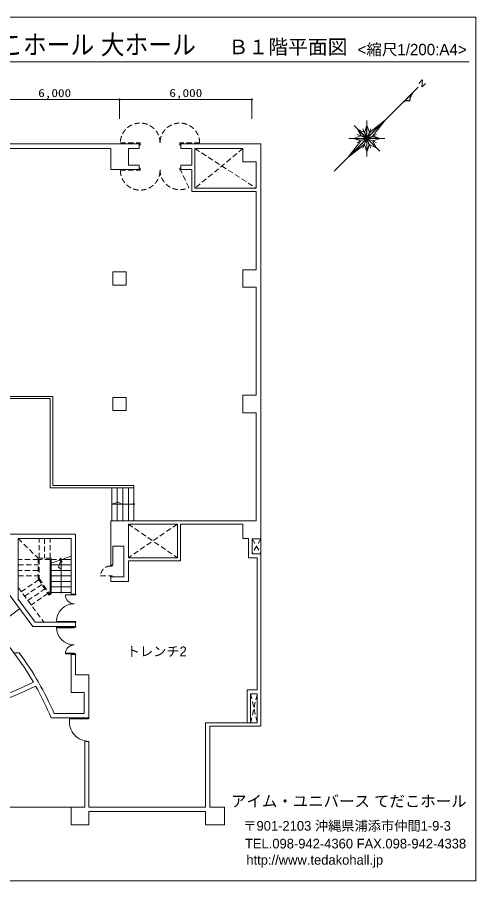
# Model space of a CAD drawing. Units: millimetres, scale not verified, with parts at other scales. Extents: x -74784 to -18784, y -38641 to 559.
# Drawn here: x -39596 to -18784, y -38641 to 559 of the extents above; entities that cross this region are included whole.
import ezdxf
from ezdxf.enums import TextEntityAlignment as Align

# ---------------------------------------------------------------- set-up
doc = ezdxf.new("R2010")
doc.units = ezdxf.units.MM
doc.header["$LTSCALE"] = 200
doc.linetypes.add('CHAIN1', pattern=[8, 5, -1, 1, -1])
doc.linetypes.add('DASHED1', pattern=[1.8, 1.2, -0.6])
for name, color, linetype, lineweight in [('1-0_155', 7, 'DASHED1', 9), ('1-8', 7, 'Continuous', 9), ('1-9', 4, 'Continuous', 9), ('F-1', 7, 'Continuous', 9)]:
    doc.layers.add(name, color=color, linetype=linetype, lineweight=lineweight)
doc.layers.add('1-A', color=7, linetype='Continuous')
doc.styles.add('HG創英角ｺﾞｼｯｸUB', font='')
doc.styles.add('HG明朝B', font='')
doc.styles.add('ＭＳ ゴシック', font='')
doc.styles.get('HG創英角ｺﾞｼｯｸUB').set_extended_font_data('HG創英角ｺﾞｼｯｸUB')
doc.styles.get('HG明朝B').set_extended_font_data('HG明朝B')
doc.styles.get('ＭＳ ゴシック').set_extended_font_data('MS Gothic')

msp = doc.modelspace()

# ---------------------------------------------------------------- linework, layer by layer
at = {"layer": '1-0_155'}
for p, q in [((-31528.4, -5401), (-28753, -7199.8)), ((-29353.4, -5401), (-31528.4, -7199.8)), ((-34553.4, -22451), (-32328.4, -23976)), ((-32328.4, -22451), (-34553.4, -23976)), ((-28933.4, -23121), (-28533.4, -23806)), ((-28533.4, -23121), (-28933.4, -23806)), ((-35813.4, -24806.2), (-35363.4, -24806.2)), ((-29003.4, -30151), (-28703.4, -31476)), ((-29003.4, -31476), (-28703.4, -30151))]:
    msp.add_line(p, q, dxfattribs=at)
msp.add_arc((-35363.4, -24806.2), 450, 90, 180, dxfattribs=at)
at = {"layer": '1-8'}
for p, q in [((-65990.9, -5181), (-34065.9, -5181)), ((-34065.9, -5401), (-34065.9, -5181)), ((-34050.9, -5146), (-34050.9, -5246)), ((-34050.9, -5146), (-34015.9, -5146)), ((-34050.9, -5246), (-34015.9, -5246)), ((-34015.9, -5246), (-34015.9, -5146)), ((-32215.9, -5246), (-32215.9, -5146)), ((-32180.9, -5146), (-32215.9, -5146)), ((-31678.4, -5401), (-32165.9, -5401)), ((-31528.4, -5401), (-31528.4, -7199.8)), ((-29353.4, -5181), (-28533.4, -5181)), ((-28753, -7199.8), (-28753, -6001.7)), ((-34050.9, -6389.5), (-34015.9, -6389.5)), ((-31528.4, -7199.8), (-28753, -7199.8)), ((-35303.4, -20801), (-35303.4, -22301)), ((-35053.4, -22301), (-35053.4, -20801)), ((-34803.4, -20801), (-34803.4, -22301)), ((-34553.4, -22301), (-34553.4, -20801)), ((-35303.4, -21551), (-34303.4, -21551)), ((-34553.4, -22451), (-32328.4, -22451)), ((-34553.4, -23976), (-34553.4, -22451)), ((-32328.4, -22451), (-32328.4, -23976)), ((-34753.4, -23451), (-35253.4, -23451)), ((-37570.8, -24060.3), (-37153.4, -23912)), ((-38053.4, -24231.7), (-37645.7, -24086.9)), ((-38053.4, -24231.7), (-38053.4, -25593.9)), ((-37153.4, -24301), (-38053.4, -24301)), ((-37603.4, -24071.9), (-37603.4, -25551)), ((-37544.7, -24051), (-37153.4, -24051)), ((-32328.4, -23976), (-34553.4, -23976)), ((-37153.4, -24551), (-38053.4, -24551)), ((-35363.4, -24321.2), (-35363.4, -24356.2)), ((-37153.4, -24801), (-38053.4, -24801)), ((-37153.4, -25051), (-38053.4, -25051)), ((-35363.4, -24806.2), (-35293.4, -24806.2)), ((-37153.4, -25301), (-38053.4, -25301)), ((-37153.4, -25551), (-38053.4, -25551)), ((-37413.4, -25666), (-36943.4, -25666)), ((-37013.4, -25631), (-37013.4, -25666)), ((-39489, -26297.5), (-40618.3, -27134.1)), ((-37813.4, -26866), (-36943.4, -26866)), ((-37013.4, -26901), (-37013.4, -26866)), ((-36953.4, -27101), (-36953.4, -26901)), ((-36943.4, -26866), (-36943.4, -26901)), ((-37234.6, -31296.3), (-36360.2, -31296.3)), ((-37229.9, -31296.3), (-37229.9, -31358.8)), ((-36535.7, -31251), (-36535.7, -31296.3)), ((-36353.4, -31296.3), (-36353.4, -31251)), ((-36535.7, -32314.7), (-36535.7, -35303.8)), ((-36353.4, -32314.7), (-36535.7, -32314.7)), ((-36353.4, -35301), (-36353.4, -32314.7)), ((-36535.7, -35301), (-63953.4, -35301)), ((-37153.4, -36101), (-37153.4, -35301)), ((-31053.4, -35301), (-36353.4, -35301)), ((-36353.4, -35501), (-36353.4, -36101)), ((-36353.4, -36101), (-37153.4, -36101))]:
    msp.add_line(p, q, dxfattribs=at)
at = {"layer": '1-8', "linetype": 'DASHED1'}
for p, q in [((-34915.9, -5146), (-34050.9, -5146)), ((-31315.9, -5146), (-32180.9, -5146)), ((-34915.9, -6389.5), (-34050.9, -6389.5)), ((-31812.6, -7174.1), (-32180.9, -6384.4)), ((-28753.4, -8174.8), (-28753.4, -8501)), ((-38603.4, -24001), (-38603.4, -23101)), ((-38353.4, -23101), (-38353.4, -24001)), ((-38103.4, -24001), (-38103.4, -23101)), ((-38653.4, -24051), (-39553.4, -24051)), ((-39553.4, -24301), (-38653.4, -24301)), ((-38053.4, -24001), (-38653.4, -24001)), ((-38053.4, -24001), (-38053.4, -24231.7)), ((-38053.4, -24051), (-37544.7, -24051)), ((-38653.4, -24551), (-39553.4, -24551)), ((-39553.4, -24801), (-38653.4, -24801)), ((-39413, -25522.4), (-38625.1, -24982.1)), ((-39553.4, -25333.8), (-38371, -26921.3)), ((-38483.7, -25188.3), (-39263.5, -25723)), ((-39114, -25923.7), (-38342.3, -25394.5)), ((-38201, -25600.7), (-38964.6, -26124.3))]:
    msp.add_line(p, q, dxfattribs=at)
at = {"layer": '1-8'}
for points in [[(-40553.4, -5401), (-35353.4, -5401), (-35353.4, -6351), (-34065.9, -6351), (-34065.9, -6154.5), (-34553.4, -6154.5), (-34553.4, -5401), (-34065.9, -5401)], [(-32180.9, -5146), (-32180.9, -5246), (-32215.9, -5246)], [(-32165.9, -5401), (-32165.9, -5181), (-29353.4, -5181)], [(-28753, -7349.8), (-31678.4, -7349.8), (-31678.4, -6354.5), (-32165.9, -6354.5), (-32165.9, -6154.5), (-31678.4, -6154.5), (-31678.4, -5401)], [(-29353.4, -6001), (-29353.4, -5401), (-31528.4, -5401)], [(-28533.4, -5181), (-28533.4, -31626), (-30853.4, -31626)], [(-29353.4, -6001), (-28753.4, -6001), (-28753.4, -7199.8)], [(-34050.9, -6389.5), (-34050.9, -6289.5), (-34015.9, -6289.5), (-34015.9, -6389.5)], [(-35353.4, -24321.2), (-35353.4, -22301), (-28753.4, -22301), (-28753.4, -17401), (-29353.4, -17401), (-29353.4, -16601), (-28753.4, -16601), (-28753.4, -11701), (-29353.4, -11701), (-29353.4, -10901), (-28753.4, -10901), (-28753.4, -7349.8)], [(-34303.4, -22301), (-34303.4, -20701), (-37986.8, -20701), (-37986.8, -16651), (-45228.4, -16651)], [(-40653.4, -16751), (-38103.4, -16751), (-38103.4, -20801), (-34303.4, -20801)], [(-34853.9, -21551), (-35017.1, -21450.2), (-35303.4, -21551)], [(-36943.4, -26901), (-38777.8, -26901), (-39553.4, -25859.7), (-39553.4, -23101), (-37153.4, -23101), (-37153.4, -25626.1), (-36953.4, -25626.1), (-36953.4, -22901), (-40553.4, -22901), (-40553.4, -22301), (-42403.4, -22301)], [(-63563.4, -27101), (-61613, -27101), (-58353.4, -22701), (-58353.4, -22501), (-42153.4, -22501), (-42153.4, -22701), (-38893.8, -27101), (-36943.4, -27101), (-36943.4, -27136), (-37813.4, -27136)], [(-29153.4, -31476), (-29153.4, -29976), (-28703.4, -29976), (-28703.4, -23976), (-29103.4, -23976), (-29103.4, -23101), (-29353.4, -23101), (-29353.4, -22451), (-32178.4, -22451), (-32178.4, -24126), (-34553.4, -24126), (-34553.4, -25051), (-35353.4, -25051), (-35353.4, -24851), (-34753.4, -24851), (-34753.4, -23451)], [(-28533.4, -23121), (-28933.4, -23121), (-28933.4, -23806), (-28533.4, -23806)], [(-35253.4, -23451), (-35253.4, -24321.2), (-35363.4, -24321.2)], [(-38053.4, -25593.9), (-38103.4, -25593.9), (-38103.4, -24249.5)], [(-37603.4, -24071.9), (-37723.1, -24404.9), (-37603.4, -24502.3)], [(-37570.8, -24060.3), (-37648.9, -23991.8), (-37560.8, -24160.4), (-37645.7, -24086.9)], [(-35363.4, -24356.2), (-35293.4, -24356.2), (-35293.4, -24321.2)], [(-35293.4, -24806.2), (-35293.4, -24841.2), (-35363.4, -24841.2), (-35363.4, -24806.2)], [(-42015.2, -25248.6), (-39753.9, -28301), (-39503.5, -28301)], [(-36943.4, -25666), (-36943.4, -25631), (-37013.4, -25631)], [(-37813.4, -27166), (-37013.4, -27166), (-37013.4, -27101)], [(-37924.7, -31051), (-36553.4, -31051), (-36553.4, -30101), (-37153.4, -30101), (-37153.4, -28375.9), (-36953.4, -28375.9), (-36953.4, -29301), (-36353.4, -29301), (-36353.4, -31251), (-38057.6, -31251)], [(-28703.4, -30151), (-28703.4, -31476), (-31053.4, -31476), (-31053.4, -35301)], [(-28703.4, -30151), (-29003.4, -30151), (-29003.4, -31476)], [(-30853.4, -31626), (-30853.4, -35301), (-30193.4, -35301), (-30193.4, -36101), (-31053.4, -36101), (-31053.4, -35501), (-36353.4, -35501)]]:
    msp.add_lwpolyline(points, dxfattribs=at)
for points in [[(-32180.9, -6289.5), (-32215.9, -6289.5), (-32215.9, -6389.5), (-32180.9, -6389.5)], [(-34653.4, -11601), (-35253.4, -11601), (-35253.4, -11001), (-34653.4, -11001)], [(-34653.4, -17301), (-35253.4, -17301), (-35253.4, -16701), (-34653.4, -16701)], [(-37413.4, -28306), (-37013.4, -28306), (-37013.4, -28371), (-36943.4, -28371), (-36943.4, -28336), (-37413.4, -28336)]]:
    msp.add_lwpolyline(points, close=True, dxfattribs=at)
at = {"layer": '1-8', "linetype": 'DASHED1'}
for points in [[(-39553.4, -23101), (-38653.4, -24001), (-38653.4, -24940.9), (-38144.6, -25682.8), (-38053.4, -25620.3), (-38053.4, -25593.9)], [(-38103.4, -24249.5), (-38103.4, -24051), (-38603.4, -24051), (-38603.4, -24925.4), (-38131.7, -25613.3), (-38103.4, -25593.9)]]:
    msp.add_lwpolyline(points, dxfattribs=at)
at = {"layer": '1-8'}
for centre in [(-34303.4, -21551), (-37603.4, -25551)]:
    msp.add_circle(centre, 25, dxfattribs=at)
at = {"layer": '1-8', "linetype": 'DASHED1'}
for centre, start, end in [((-34015.9, -5146), 0, 180), ((-32215.9, -5146), 0, 180), ((-34015.9, -6389.5), 180.97102, 0), ((-32215.9, -6369.5), 180, 296.61931)]:
    msp.add_arc(centre, 900, start, end, dxfattribs=at)
at = {"layer": '1-8'}
for centre, radius, start, end in [((-37013.4, -25666), 400, 180, 270), ((-37013.4, -26866), 800, 90, 180), ((-37013.4, -27136), 800, 180, 270), ((-37013.4, -28336), 400, 90, 180), ((-50253.4, -36301), 13200, 30.3671, 37.3052), ((-50253.4, -36301), 13400, 23.06599, 36.6564), ((-50235.6, -6083.6), 26146.5, 244.15336, 295.7793), ((-50253.4, -5729.9), 26678.5, 244.48486, 295.51514), ((-50253.4, -36301), 13200, 22.49332, 29.4732), ((-36331.6, -31414.9), 900, 176.42367, 268.61541)]:
    msp.add_arc(centre, radius, start, end, dxfattribs=at)
at = {"layer": '1-9'}
msp.add_line((-71553.4, -3182.4), (-28953.4, -3174.1), dxfattribs=at)
at = {"layer": '1-9', "linetype": 'CHAIN1'}
for p, q in [((-34953.4, -3182.4), (-34953.4, -4059.4)), ((-28953.4, -3182.4), (-28953.4, -4059.4))]:
    msp.add_line(p, q, dxfattribs=at)
at = {"layer": '1-9'}
for centre in [(-34953.4, -3174.1), (-28953.4, -3174.1)]:
    msp.add_circle(centre, 30, dxfattribs=at)
at = {"layer": 'F-1'}
for p, q in [((-18783.9, -38641.4), (-18783.9, 558.6)), ((-42693.3, -1465), (-19087.5, -1465)), ((-21219, -2288.1), (-21371.8, -2440.8)), ((-21235.4, -2579.4), (-21203.8, -2303.3)), ((-21203.8, -2303.3), (-21219, -2288.1)), ((-21392.2, -2609.7), (-25210.5, -6428.1)), ((-21220.1, -2594.6), (-21235.4, -2579.4)), ((-21066.3, -2440.8), (-21220.1, -2594.6)), ((-21649, -2883.5), (-22037.2, -3271.7)), ((-23725.6, -4120.5), (-23725.6, -5768.4)), ((-22953.8, -4154.3), (-23713.6, -4914.2)), ((-23620.1, -4688.4), (-22945.8, -4163.3)), ((-23610.8, -4666), (-22877.1, -4094.6)), ((-23448.5, -4828.3), (-22877.1, -4094.6)), ((-24308.3, -4360.5), (-23143, -5525.8)), ((-24149.9, -4518.9), (-24002.8, -4828.3)), ((-24149.9, -4518.9), (-23840.4, -4666)), ((-23754.6, -4931.1), (-24134.5, -4551.2)), ((-24124.5, -4544.2), (-23986.2, -4835.2)), ((-23541.9, -4499.7), (-23909.3, -5386.6)), ((-23541.9, -5386.6), (-23909.3, -4499.7)), ((-23840.4, -4666), (-23725.6, -4343.1)), ((-23725.6, -4911.8), (-23834.4, -4649.1)), ((-23833.6, -4682.5), (-23725.6, -4379)), ((-23737.6, -4914.2), (-23737.6, -4376.9)), ((-23725.6, -4343.1), (-23610.8, -4666)), ((-23703.4, -4921), (-23591.6, -4651)), ((-24002.8, -5057.9), (-24574.1, -5791.7)), ((-24550.9, -4943.1), (-22902.9, -4943.1)), ((-23737.6, -4972.1), (-24497.4, -5731.9)), ((-24002.8, -4828.3), (-24325.6, -4943.1)), ((-24325.6, -4943.1), (-24002.8, -5057.9)), ((-23754.6, -4955.1), (-24293, -4955.1)), ((-24289.8, -4943.1), (-23986.2, -5051.1)), ((-24254.9, -4955.1), (-24254.9, -4955.6)), ((-23282.1, -4759.4), (-24169.1, -5126.8)), ((-24169.1, -4759.5), (-23282.1, -5126.8)), ((-23747.8, -4921), (-24010.5, -4812.2)), ((-23725.6, -4974.5), (-23616.8, -5237.2)), ((-23702, -4965.9), (-23446.5, -5071.7)), ((-23696.6, -4931.1), (-23159.3, -4931.1)), ((-23696.6, -4955.1), (-23326.7, -5325)), ((-23694.2, -4943.1), (-23431.6, -4834.3)), ((-23161.4, -4943.1), (-23465, -4835.2)), ((-23326.7, -5342.1), (-23461.3, -5058.8)), ((-23125.6, -4943.1), (-23448.5, -4828.3)), ((-23448.4, -5057.9), (-23125.6, -4943.1)), ((-23301.3, -5367.4), (-23448.4, -5057.9)), ((-23840.4, -5220.3), (-24574.1, -5791.7)), ((-23831.1, -5197.8), (-24505.4, -5722.9)), ((-23725.6, -5543.1), (-23840.4, -5220.3)), ((-23617.7, -5203.8), (-23725.6, -5507.3)), ((-24566.9, -5784.4), (-24566.9, -5786)), ((-74783.9, -38641.4), (-18783.9, -38641.4))]:
    msp.add_line(p, q, dxfattribs=at)
for points in [[(-18783.9, 558.6), (-74783.9, 558.6), (-74783.9, -38641.4)], [(-23301.3, -5367.4), (-23610.8, -5220.3), (-23725.6, -5543.1)]]:
    msp.add_lwpolyline(points, dxfattribs=at)
for centre, radius, start, end in [((-20991.6, -3313), 797.2, 146.75417, 175.11395), ((-20991.6, -3313), 785.2, 141.28344, 175.11395), ((-21876.6, -3557.1), 327.5, 71.74773, 136.3252), ((-21876.6, -3557.1), 339.5, 71.74773, 119.66453)]:
    msp.add_arc(centre, radius, start, end, dxfattribs=at)

# ---------------------------------------------------------------- texts
at = {"layer": '1-9', "style": 'ＭＳ ゴシック', "width": 1.2}
for p in [(-38645.1, -3175.5), (-32692.9, -3173.4)]:
    msp.add_text('6,000', height=366.6, dxfattribs=at).set_placement(p, align=Align.BOTTOM_LEFT)
at = {"layer": '1-A', "style": 'HG創英角ｺﾞｼｯｸUB'}
msp.add_text('トレンチ2', height=439.9, dxfattribs=at).set_placement((-34626.5, -28581.9), align=Align.BOTTOM_LEFT)
at = {"layer": 'F-1', "style": 'HG創英角ｺﾞｼｯｸUB', "width": 0.9}
msp.add_text('てだこホール 大ホール', height=879.8, dxfattribs=at).set_placement((-42580.5, -1389.1), align=Align.BOTTOM_LEFT)
at = {"layer": 'F-1'}
for s, height, style, p in [('Ｂ１階平面図', 659.8, 'HG創英角ｺﾞｼｯｸUB', (-30004.8, -1316.4)), ('<縮尺1/200:A4>', 513.2, 'HG創英角ｺﾞｼｯｸUB', (-24143.5, -1316.4)), ('アイム・ユニバース てだこホール', 513.2, 'HG明朝B', (-29889.2, -35438.2)), ('〒901-2103 沖縄県浦添市仲間1-9-3', 439.9, 'HG明朝B', (-29335.2, -36501.6)), ('TEL.098-942-4360 FAX.098-942-4338', 439.9, 'HG明朝B', (-29259.2, -37308.3)), ('http://www.tedakohall.jp', 439.9, 'HG明朝B', (-29197.4, -38046.2))]:
    msp.add_text(s, height=height, dxfattribs=dict(at, style=style)).set_placement(p, align=Align.BOTTOM_LEFT)

doc.saveas('drawing.dxf')
